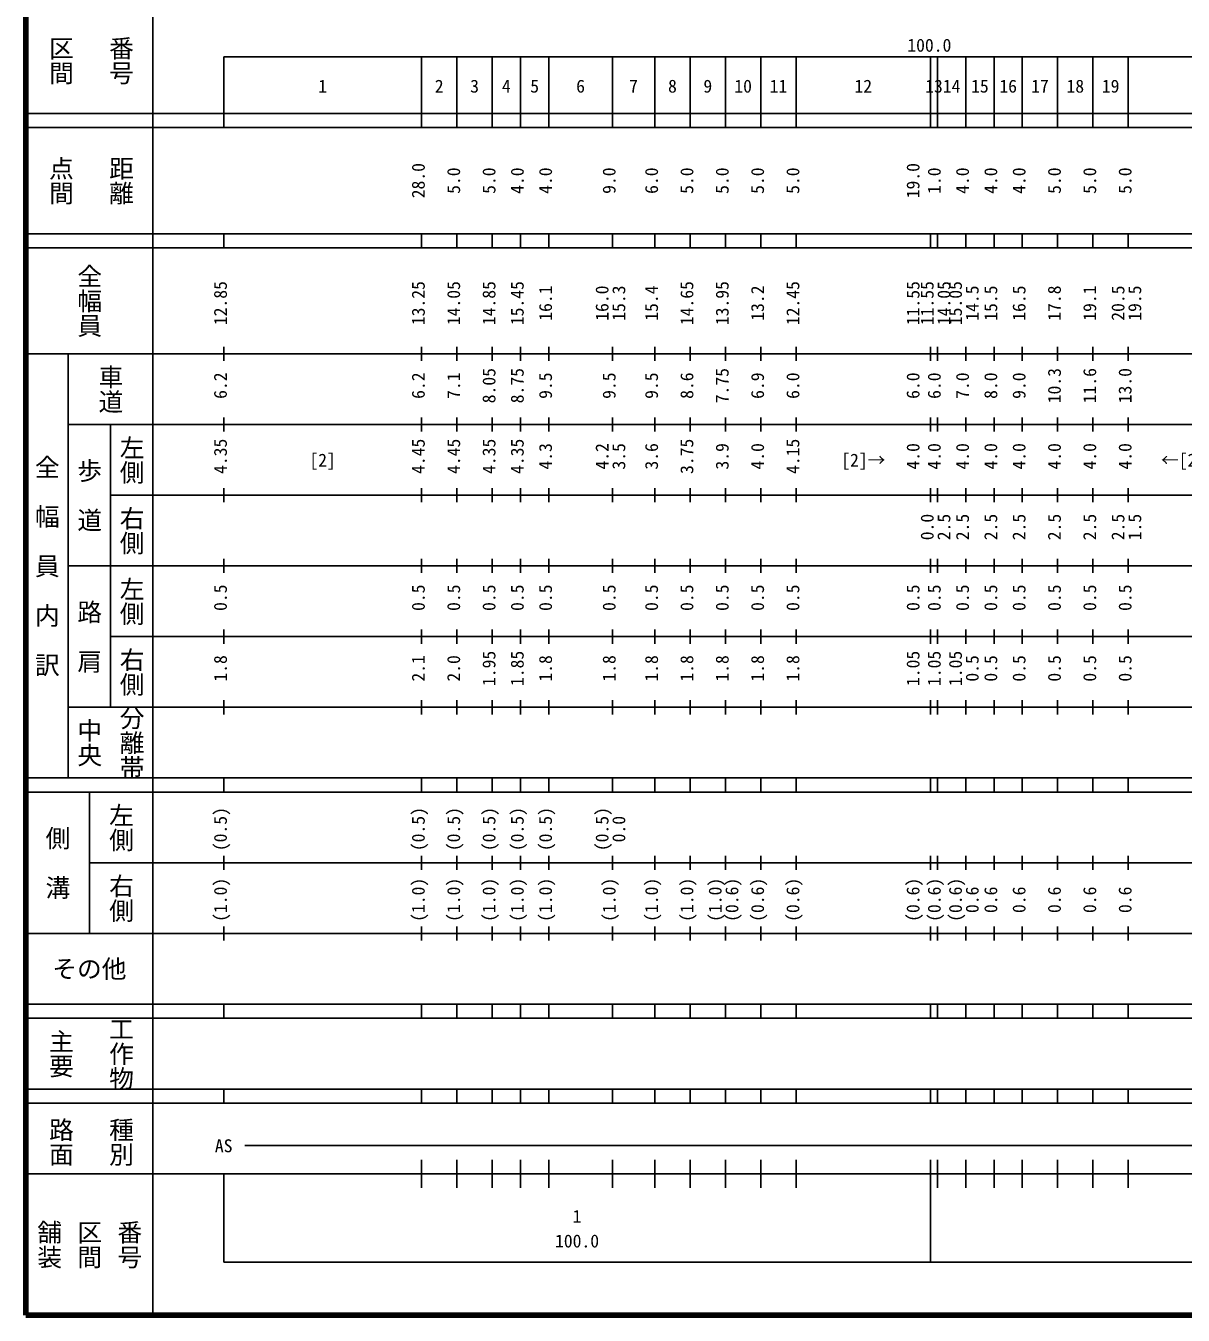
# Model space of a CAD drawing. Units: millimetres on the paper, enlarged 1000 times. Extents: x 40000 to 680000, y 20000 to 380000.
# Drawn here: x 40000 to 203767, y 20000 to 202409 of the extents above; entities that cross this region are included whole.
import ezdxf
from ezdxf.enums import TextEntityAlignment as Align

# ---------------------------------------------------------------- set-up
doc = ezdxf.new("R2010")
doc.units = ezdxf.units.MM
doc.header["$LTSCALE"] = 1000
doc.layers.add('M-TTL', color=2, linetype='Continuous', lineweight=140)
doc.layers.add('M-TTL-BAND', color=7, linetype='Continuous', lineweight=25)
doc.styles.add('@ＭＳ ゴシック', font='')
doc.styles.add('ＭＳ ゴシック', font='')
doc.styles.get('@ＭＳ ゴシック').set_extended_font_data('@MS Gothic')
doc.styles.get('ＭＳ ゴシック').set_extended_font_data('MS Gothic')

msp = doc.modelspace()

# ---------------------------------------------------------------- linework, layer by layer
at = {"layer": 'M-TTL'}
for p, q in [((40000, 380000), (40000, 20000)), ((40000, 20000), (680000, 20000))]:
    msp.add_line(p, q, dxfattribs=at)
at = {"layer": 'M-TTL-BAND'}
for p, q in [((58000, 370000), (58000, 20000)), ((68000, 198000), (579000, 198000)), ((68000, 198000), (68000, 188000)), ((96000, 188000), (96000, 198000)), ((101000, 188000), (101000, 198000)), ((106000, 188000), (106000, 198000)), ((110000, 188000), (110000, 198000)), ((114000, 188000), (114000, 198000)), ((123000, 188000), (123000, 198000)), ((129000, 188000), (129000, 198000)), ((134000, 188000), (134000, 198000)), ((139000, 188000), (139000, 198000)), ((144000, 188000), (144000, 198000)), ((149000, 188000), (149000, 198000)), ((168000, 188000), (168000, 198000)), ((169000, 188000), (169000, 198000)), ((173000, 188000), (173000, 198000)), ((177000, 188000), (177000, 198000)), ((181000, 188000), (181000, 198000)), ((186000, 188000), (186000, 198000)), ((191000, 188000), (191000, 198000)), ((196000, 188000), (196000, 198000)), ((40000, 190000), (579000, 190000)), ((40000, 188000), (579000, 188000)), ((40000, 173000), (579000, 173000)), ((68000, 171000), (68000, 173000)), ((96000, 171000), (96000, 173000)), ((101000, 171000), (101000, 173000)), ((106000, 171000), (106000, 173000)), ((110000, 171000), (110000, 173000)), ((114000, 171000), (114000, 173000)), ((123000, 171000), (123000, 173000)), ((129000, 171000), (129000, 173000)), ((134000, 171000), (134000, 173000)), ((139000, 171000), (139000, 173000)), ((144000, 171000), (144000, 173000)), ((149000, 171000), (149000, 173000)), ((168000, 171000), (168000, 173000)), ((169000, 171000), (169000, 173000)), ((173000, 171000), (173000, 173000)), ((177000, 171000), (177000, 173000)), ((181000, 171000), (181000, 173000)), ((186000, 171000), (186000, 173000)), ((191000, 171000), (191000, 173000)), ((196000, 171000), (196000, 173000)), ((40000, 171000), (579000, 171000)), ((68000, 155000), (68000, 157000)), ((96000, 155000), (96000, 157000)), ((101000, 155000), (101000, 157000)), ((106000, 155000), (106000, 157000)), ((110000, 155000), (110000, 157000)), ((114000, 155000), (114000, 157000)), ((123000, 155000), (123000, 157000)), ((129000, 155000), (129000, 157000)), ((134000, 155000), (134000, 157000)), ((139000, 155000), (139000, 157000)), ((144000, 155000), (144000, 157000)), ((149000, 155000), (149000, 157000)), ((168000, 155000), (168000, 157000)), ((169000, 155000), (169000, 157000)), ((173000, 155000), (173000, 157000)), ((177000, 155000), (177000, 157000)), ((181000, 155000), (181000, 157000)), ((186000, 155000), (186000, 157000)), ((191000, 155000), (191000, 157000)), ((196000, 155000), (196000, 157000)), ((40000, 156000), (579000, 156000)), ((46000, 96000), (46000, 156000)), ((46000, 146000), (579000, 146000)), ((52000, 146000), (52000, 106000)), ((68000, 145000), (68000, 147000)), ((96000, 145000), (96000, 147000)), ((101000, 145000), (101000, 147000)), ((106000, 145000), (106000, 147000)), ((110000, 145000), (110000, 147000)), ((114000, 145000), (114000, 147000)), ((123000, 145000), (123000, 147000)), ((129000, 145000), (129000, 147000)), ((134000, 145000), (134000, 147000)), ((139000, 145000), (139000, 147000)), ((144000, 145000), (144000, 147000)), ((149000, 145000), (149000, 147000)), ((168000, 145000), (168000, 147000)), ((169000, 145000), (169000, 147000)), ((173000, 145000), (173000, 147000)), ((177000, 145000), (177000, 147000)), ((181000, 145000), (181000, 147000)), ((186000, 145000), (186000, 147000)), ((191000, 145000), (191000, 147000)), ((196000, 145000), (196000, 147000)), ((68000, 135000), (68000, 137000)), ((96000, 135000), (96000, 137000)), ((101000, 135000), (101000, 137000)), ((106000, 135000), (106000, 137000)), ((110000, 135000), (110000, 137000)), ((114000, 135000), (114000, 137000)), ((123000, 135000), (123000, 137000)), ((129000, 135000), (129000, 137000)), ((134000, 135000), (134000, 137000)), ((139000, 135000), (139000, 137000)), ((144000, 135000), (144000, 137000)), ((149000, 135000), (149000, 137000)), ((168000, 135000), (168000, 137000)), ((169000, 135000), (169000, 137000)), ((173000, 135000), (173000, 137000)), ((177000, 135000), (177000, 137000)), ((181000, 135000), (181000, 137000)), ((186000, 135000), (186000, 137000)), ((191000, 135000), (191000, 137000)), ((196000, 135000), (196000, 137000)), ((52000, 136000), (579000, 136000)), ((46000, 126000), (579000, 126000)), ((68000, 125000), (68000, 127000)), ((96000, 125000), (96000, 127000)), ((101000, 125000), (101000, 127000)), ((106000, 125000), (106000, 127000)), ((110000, 125000), (110000, 127000)), ((114000, 125000), (114000, 127000)), ((123000, 125000), (123000, 127000)), ((129000, 125000), (129000, 127000)), ((134000, 125000), (134000, 127000)), ((139000, 125000), (139000, 127000)), ((144000, 125000), (144000, 127000)), ((149000, 125000), (149000, 127000)), ((168000, 125000), (168000, 127000)), ((169000, 125000), (169000, 127000)), ((173000, 125000), (173000, 127000)), ((177000, 125000), (177000, 127000)), ((181000, 125000), (181000, 127000)), ((186000, 125000), (186000, 127000)), ((191000, 125000), (191000, 127000)), ((196000, 125000), (196000, 127000)), ((68000, 115000), (68000, 117000)), ((96000, 115000), (96000, 117000)), ((101000, 115000), (101000, 117000)), ((106000, 115000), (106000, 117000)), ((110000, 115000), (110000, 117000)), ((114000, 115000), (114000, 117000)), ((123000, 115000), (123000, 117000)), ((129000, 115000), (129000, 117000)), ((134000, 115000), (134000, 117000)), ((139000, 115000), (139000, 117000)), ((144000, 115000), (144000, 117000)), ((149000, 115000), (149000, 117000)), ((168000, 115000), (168000, 117000)), ((169000, 115000), (169000, 117000)), ((173000, 115000), (173000, 117000)), ((177000, 115000), (177000, 117000)), ((181000, 115000), (181000, 117000)), ((186000, 115000), (186000, 117000)), ((191000, 115000), (191000, 117000)), ((196000, 115000), (196000, 117000)), ((52000, 116000), (579000, 116000)), ((46000, 106000), (579000, 106000)), ((68000, 105000), (68000, 107000)), ((96000, 105000), (96000, 107000)), ((101000, 105000), (101000, 107000)), ((106000, 105000), (106000, 107000)), ((110000, 105000), (110000, 107000)), ((114000, 105000), (114000, 107000)), ((123000, 105000), (123000, 107000)), ((129000, 105000), (129000, 107000)), ((134000, 105000), (134000, 107000)), ((139000, 105000), (139000, 107000)), ((144000, 105000), (144000, 107000)), ((149000, 105000), (149000, 107000)), ((168000, 105000), (168000, 107000)), ((169000, 105000), (169000, 107000)), ((173000, 105000), (173000, 107000)), ((177000, 105000), (177000, 107000)), ((181000, 105000), (181000, 107000)), ((186000, 105000), (186000, 107000)), ((191000, 105000), (191000, 107000)), ((196000, 105000), (196000, 107000)), ((40000, 96000), (579000, 96000)), ((68000, 94000), (68000, 96000)), ((96000, 94000), (96000, 96000)), ((101000, 94000), (101000, 96000)), ((106000, 94000), (106000, 96000)), ((110000, 94000), (110000, 96000)), ((114000, 94000), (114000, 96000)), ((123000, 94000), (123000, 96000)), ((129000, 94000), (129000, 96000)), ((134000, 94000), (134000, 96000)), ((139000, 94000), (139000, 96000)), ((144000, 94000), (144000, 96000)), ((149000, 94000), (149000, 96000)), ((168000, 94000), (168000, 96000)), ((169000, 94000), (169000, 96000)), ((173000, 94000), (173000, 96000)), ((177000, 94000), (177000, 96000)), ((181000, 94000), (181000, 96000)), ((186000, 94000), (186000, 96000)), ((191000, 94000), (191000, 96000)), ((196000, 94000), (196000, 96000)), ((40000, 94000), (579000, 94000)), ((49000, 94000), (49000, 74000)), ((49000, 84000), (579000, 84000)), ((68000, 83000), (68000, 85000)), ((96000, 83000), (96000, 85000)), ((101000, 83000), (101000, 85000)), ((106000, 83000), (106000, 85000)), ((110000, 83000), (110000, 85000)), ((114000, 83000), (114000, 85000)), ((123000, 83000), (123000, 85000)), ((129000, 83000), (129000, 85000)), ((134000, 83000), (134000, 85000)), ((139000, 83000), (139000, 85000)), ((144000, 83000), (144000, 85000)), ((149000, 83000), (149000, 85000)), ((168000, 83000), (168000, 85000)), ((169000, 83000), (169000, 85000)), ((173000, 83000), (173000, 85000)), ((177000, 83000), (177000, 85000)), ((181000, 83000), (181000, 85000)), ((186000, 83000), (186000, 85000)), ((191000, 83000), (191000, 85000)), ((196000, 83000), (196000, 85000)), ((68000, 73000), (68000, 75000)), ((96000, 73000), (96000, 75000)), ((101000, 73000), (101000, 75000)), ((106000, 73000), (106000, 75000)), ((110000, 73000), (110000, 75000)), ((114000, 73000), (114000, 75000)), ((123000, 73000), (123000, 75000)), ((129000, 73000), (129000, 75000)), ((134000, 73000), (134000, 75000)), ((139000, 73000), (139000, 75000)), ((144000, 73000), (144000, 75000)), ((149000, 73000), (149000, 75000)), ((168000, 73000), (168000, 75000)), ((169000, 73000), (169000, 75000)), ((173000, 73000), (173000, 75000)), ((177000, 73000), (177000, 75000)), ((181000, 73000), (181000, 75000)), ((186000, 73000), (186000, 75000)), ((191000, 73000), (191000, 75000)), ((196000, 73000), (196000, 75000)), ((40000, 74000), (579000, 74000)), ((40000, 64000), (579000, 64000)), ((68000, 62000), (68000, 64000)), ((96000, 62000), (96000, 64000)), ((101000, 62000), (101000, 64000)), ((106000, 62000), (106000, 64000)), ((110000, 62000), (110000, 64000)), ((114000, 62000), (114000, 64000)), ((123000, 62000), (123000, 64000)), ((129000, 62000), (129000, 64000)), ((134000, 62000), (134000, 64000)), ((139000, 62000), (139000, 64000)), ((144000, 62000), (144000, 64000)), ((149000, 62000), (149000, 64000)), ((168000, 62000), (168000, 64000)), ((169000, 62000), (169000, 64000)), ((173000, 62000), (173000, 64000)), ((177000, 62000), (177000, 64000)), ((181000, 62000), (181000, 64000)), ((186000, 62000), (186000, 64000)), ((191000, 62000), (191000, 64000)), ((196000, 62000), (196000, 64000)), ((40000, 62000), (579000, 62000)), ((40000, 52000), (579000, 52000)), ((68000, 50000), (68000, 52000)), ((96000, 50000), (96000, 52000)), ((101000, 50000), (101000, 52000)), ((106000, 50000), (106000, 52000)), ((110000, 50000), (110000, 52000)), ((114000, 50000), (114000, 52000)), ((123000, 50000), (123000, 52000)), ((129000, 50000), (129000, 52000)), ((134000, 50000), (134000, 52000)), ((139000, 50000), (139000, 52000)), ((144000, 50000), (144000, 52000)), ((149000, 50000), (149000, 52000)), ((168000, 50000), (168000, 52000)), ((169000, 50000), (169000, 52000)), ((173000, 50000), (173000, 52000)), ((177000, 50000), (177000, 52000)), ((181000, 50000), (181000, 52000)), ((186000, 50000), (186000, 52000)), ((191000, 50000), (191000, 52000)), ((196000, 50000), (196000, 52000)), ((40000, 50000), (579000, 50000)), ((71000, 44000), (397000, 44000)), ((96000, 38000), (96000, 42000)), ((101000, 38000), (101000, 42000)), ((106000, 38000), (106000, 42000)), ((110000, 38000), (110000, 42000)), ((114000, 38000), (114000, 42000)), ((123000, 38000), (123000, 42000)), ((129000, 38000), (129000, 42000)), ((134000, 38000), (134000, 42000)), ((139000, 38000), (139000, 42000)), ((144000, 38000), (144000, 42000)), ((149000, 38000), (149000, 42000)), ((168000, 27500), (168000, 42000)), ((169000, 38000), (169000, 42000)), ((173000, 38000), (173000, 42000)), ((177000, 38000), (177000, 42000)), ((181000, 38000), (181000, 42000)), ((186000, 38000), (186000, 42000)), ((191000, 38000), (191000, 42000)), ((196000, 38000), (196000, 42000)), ((40000, 40000), (579000, 40000)), ((68000, 40000), (68000, 27500)), ((68000, 27500), (579000, 27500))]:
    msp.add_line(p, q, dxfattribs=at)

# ---------------------------------------------------------------- texts
at = {"layer": 'M-TTL-BAND', "style": '@ＭＳ ゴシック'}
for s, p in [('番号', (53500, 197500)), ('区間', (45000, 197500)), ('点間', (45000, 180500)), ('距離', (53500, 180500)), ('全幅員', (49000, 163500)), ('車道', (52000, 151000)), ('左側', (55000, 141000)), ('全\u3000幅\u3000員\u3000内\u3000訳', (43000, 126000)), ('歩\u3000道', (49000, 136000)), ('右側', (55000, 131000)), ('左側', (55000, 121000)), ('路\u3000肩', (49000, 116000)), ('右側', (55000, 111000)), ('分離帯', (55000, 101000)), ('中央', (49000, 101000)), ('左側', (53500, 89000)), ('側\u3000溝', (44500, 84000)), ('右側', (53500, 79000)), ('主要', (45000, 57000)), ('工作物', (53500, 57000)), ('路面', (45000, 44500)), ('種別', (53500, 44500)), ('舗装', (43333, 30000)), ('区間', (49000, 30000)), ('番号', (54667, 30000))]:
    msp.add_text(s, height=2566, rotation=270, dxfattribs=at).set_placement(p, align=Align.MIDDLE_CENTER)
at = {"layer": 'M-TTL-BAND', "style": 'ＭＳ ゴシック'}
for s, p in [('100.0', (167844, 198195)), ('1', (82000, 192405)), ('2', (98500, 192405)), ('3', (103500, 192405)), ('4', (108000, 192405)), ('5', (112000, 192405)), ('6', (118500, 192405)), ('7', (126000, 192405)), ('8', (131500, 192405)), ('9', (136500, 192405)), ('10', (141500, 192405)), ('11', (146500, 192405)), ('12', (158500, 192405)), ('13', (168500, 192405)), ('14', (171000, 192405)), ('15', (175000, 192405)), ('16', (179000, 192405)), ('17', (183500, 192405)), ('18', (188500, 192405)), ('19', (193500, 192405)), ('[2]', (82000, 139500)), ('[2]→', (158500, 139500)), ('←[2]→', (205000, 139500)), ('AS', (68000, 42500)), ('1', (118000, 32523)), ('100.0', (118000, 29033))]:
    msp.add_text(s, height=1833, dxfattribs=at).set_placement(p, align=Align.BOTTOM_CENTER)
for s, p in [('28.0', (97000, 180500)), ('19.0', (167000, 180500)), ('5.0', (102000, 180500)), ('5.0', (107000, 180500)), ('4.0', (111000, 180500)), ('4.0', (115000, 180500)), ('9.0', (124000, 180500)), ('6.0', (130000, 180500)), ('5.0', (135000, 180500)), ('5.0', (140000, 180500)), ('5.0', (145000, 180500)), ('5.0', (150000, 180500)), ('1.0', (170000, 180500)), ('4.0', (174000, 180500)), ('4.0', (178000, 180500)), ('4.0', (182000, 180500)), ('5.0', (187000, 180500)), ('5.0', (192000, 180500)), ('5.0', (197000, 180500)), ('12.85', (69000, 163174)), ('13.25', (97000, 163174)), ('14.05', (102000, 163174)), ('14.85', (107000, 163174)), ('15.45', (111000, 163174)), ('14.65', (135000, 163174)), ('13.95', (140000, 163174)), ('12.45', (150000, 163174)), ('11.55', (167000, 163174)), ('11.55', (169000, 163174)), ('14.05', (171370, 163174)), ('15.05', (173000, 163174)), ('16.1', (115000, 163174)), ('16.0', (123000, 163174)), ('15.3', (125370, 163174)), ('15.4', (130000, 163174)), ('13.2', (145000, 163174)), ('14.5', (175370, 163174)), ('15.5', (178000, 163174)), ('16.5', (182000, 163174)), ('17.8', (187000, 163174)), ('19.1', (192000, 163174)), ('20.5', (196000, 163174)), ('19.5', (198370, 163174)), ('6.2', (69000, 151500)), ('6.2', (97000, 151500)), ('7.1', (102000, 151500)), ('8.05', (107000, 151500)), ('8.75', (111000, 151500)), ('8.6', (135000, 151500)), ('7.75', (140000, 151500)), ('6.9', (145000, 151500)), ('6.0', (150000, 151500)), ('6.0', (167000, 151500)), ('6.0', (170000, 151500)), ('7.0', (174000, 151500)), ('8.0', (178000, 151500)), ('9.0', (182000, 151500)), ('10.3', (187000, 151500)), ('11.6', (192000, 151500)), ('13.0', (197000, 151500)), ('9.5', (115000, 151500)), ('9.5', (124000, 151500)), ('9.5', (130000, 151500)), ('4.35', (69000, 141500)), ('4.45', (97000, 141500)), ('4.45', (102000, 141500)), ('4.35', (107000, 141500)), ('4.35', (111000, 141500)), ('4.3', (115000, 141500)), ('4.2', (123000, 141500)), ('3.5', (125370, 141500)), ('3.6', (130000, 141500)), ('3.75', (135000, 141500)), ('3.9', (140000, 141500)), ('4.0', (145000, 141500)), ('4.15', (150000, 141500)), ('4.0', (167000, 141500)), ('4.0', (170000, 141500)), ('4.0', (174000, 141500)), ('4.0', (178000, 141500)), ('4.0', (182000, 141500)), ('4.0', (187000, 141500)), ('4.0', (192000, 141500)), ('4.0', (197000, 141500)), ('0.0', (169000, 131500)), ('2.5', (171370, 131500)), ('2.5', (174000, 131500)), ('2.5', (178000, 131500)), ('2.5', (182000, 131500)), ('2.5', (187000, 131500)), ('2.5', (192000, 131500)), ('2.5', (196000, 131500)), ('1.5', (198370, 131500)), ('0.5', (69000, 121500)), ('0.5', (97000, 121500)), ('0.5', (102000, 121500)), ('0.5', (107000, 121500)), ('0.5', (111000, 121500)), ('0.5', (115000, 121500)), ('0.5', (124000, 121500)), ('0.5', (130000, 121500)), ('0.5', (135000, 121500)), ('0.5', (140000, 121500)), ('0.5', (145000, 121500)), ('0.5', (150000, 121500)), ('0.5', (167000, 121500)), ('0.5', (170000, 121500)), ('0.5', (174000, 121500)), ('0.5', (178000, 121500)), ('0.5', (182000, 121500)), ('0.5', (187000, 121500)), ('0.5', (192000, 121500)), ('0.5', (197000, 121500)), ('1.8', (69000, 111500)), ('2.1', (97000, 111500)), ('2.0', (102000, 111500)), ('1.95', (107000, 111500)), ('1.85', (111000, 111500)), ('1.8', (115000, 111500)), ('1.8', (124000, 111500)), ('1.8', (130000, 111500)), ('1.8', (135000, 111500)), ('1.8', (140000, 111500)), ('1.8', (145000, 111500)), ('1.8', (150000, 111500)), ('1.05', (167000, 111500)), ('1.05', (170000, 111500)), ('1.05', (173000, 111500)), ('0.5', (175370, 111500)), ('0.5', (178000, 111500)), ('0.5', (182000, 111500)), ('0.5', (187000, 111500)), ('0.5', (192000, 111500)), ('0.5', (197000, 111500)), ('(0.5)', (69000, 88764)), ('(0.5)', (97000, 88764)), ('(0.5)', (102000, 88764)), ('(0.5)', (107000, 88764)), ('(0.5)', (111000, 88764)), ('(0.5)', (115000, 88764)), ('(0.5)', (123000, 88764)), ('0.0', (125370, 88764)), ('(1.0)', (69000, 78764)), ('(1.0)', (97000, 78764)), ('(1.0)', (102000, 78764)), ('(1.0)', (107000, 78764)), ('(1.0)', (111000, 78764)), ('(1.0)', (115000, 78764)), ('(1.0)', (124000, 78764)), ('(1.0)', (130000, 78764)), ('(1.0)', (135000, 78764)), ('(1.0)', (139000, 78764)), ('(0.6)', (141370, 78764)), ('(0.6)', (145000, 78764)), ('(0.6)', (150000, 78764)), ('(0.6)', (167000, 78764)), ('(0.6)', (170000, 78764)), ('(0.6)', (173000, 78764)), ('0.6', (175370, 78764)), ('0.6', (178000, 78764)), ('0.6', (182000, 78764)), ('0.6', (187000, 78764)), ('0.6', (192000, 78764)), ('0.6', (197000, 78764))]:
    msp.add_text(s, height=1833, rotation=90, dxfattribs=at).set_placement(p, align=Align.BOTTOM_CENTER)
msp.add_text('その他', height=2566, dxfattribs=at).set_placement((49000, 69000), align=Align.MIDDLE_CENTER)

doc.saveas('drawing.dxf')
